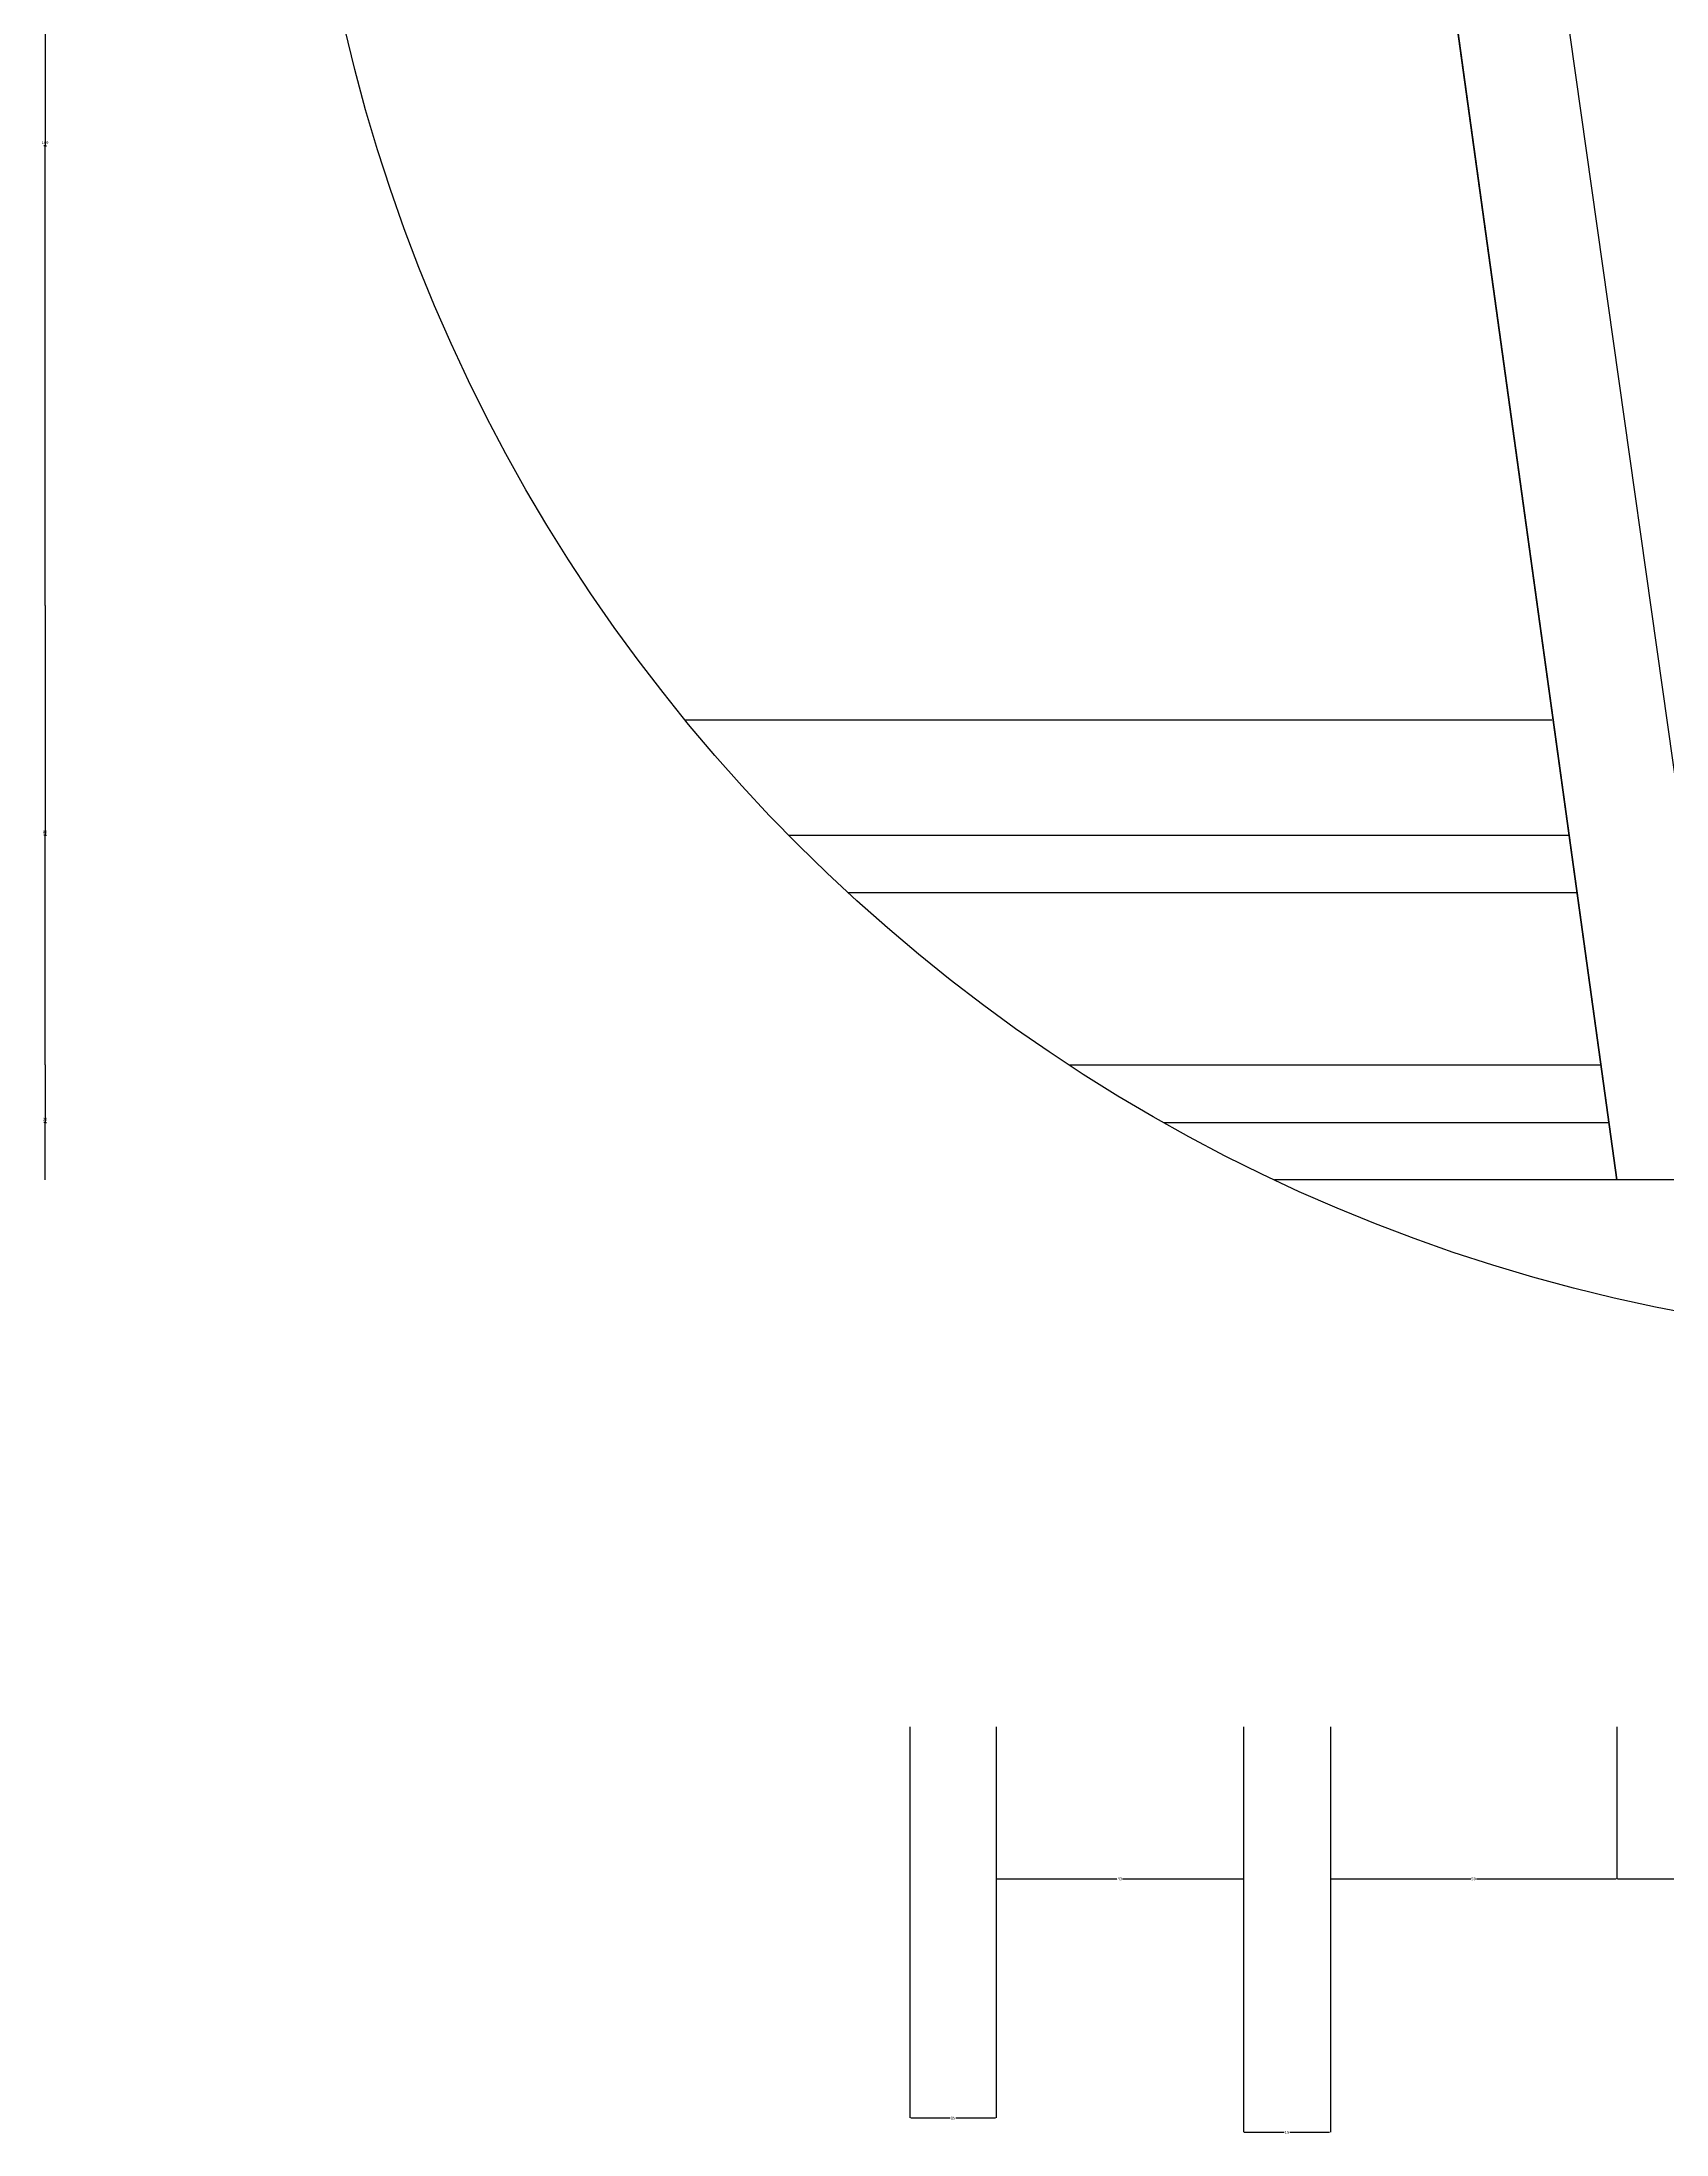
# Model space of a CAD drawing. Header units: metres. Extents: x 186 to 5383, y 145 to 6983.
# Drawn here: x 3777 to 4343, y 5349 to 6077 of the extents above; entities that cross this region are included whole.
import ezdxf

# ---------------------------------------------------------------- set-up
doc = ezdxf.new("R2010")
doc.units = ezdxf.units.M
for name, color, linetype in [('3', 3, 'Continuous'), ('4', 4, 'Continuous'), ('7', 7, 'Continuous'), ('DIM', 3, 'Continuous')]:
    doc.layers.add(name, color=color, linetype=linetype)
doc.dimstyles.get("Standard").update_dxf_attribs({"dimtxt": 2.5, "dimasz": 2.5, "dimexe": 1.25, "dimexo": 0.625, "dimtad": 1, "dimcen": 2.5, "dimazin": 3, "dimtfac": 1, "dimtmove": 0, "dimatfit": 3})

# ---------------------------------------------------------------- blocks, each defined once
blk = doc.blocks.new('*D71')
for p, q in [((4079.33, 5490.78), (4079.33, 5354.63)), ((4109.33, 5490.78), (4109.33, 5354.63)), ((4079.58, 5354.63), (4093.33, 5354.63)), ((4095.33, 5354.63), (4109.08, 5354.63))]:
    blk.add_line(p, q)
at = {"layer": 'Defpoints'}
for p in [(4079.33, 5490.78), (4109.33, 5490.78), (4079.33, 5354.63)]:
    blk.add_point(p, dxfattribs=at)
at = {"layer": 'DIM', "insert": (4094.33, 5354.63), "char_height": 1, "attachment_point": 5}
blk.add_mtext('15', dxfattribs=at)
blk = doc.blocks.new('*D72')
for p, q in [((3778.23, 6201.18), (3778.23, 6041.18)), ((3777.98, 6041.18), (3777.73, 6041.18)), ((3778.23, 5881.18), (3778.23, 6041.18)), ((3778.23, 6041.18), (3778.23, 6041.18)), ((3778.48, 6041.18), (3778.73, 6041.18))]:
    blk.add_line(p, q)
at = {"layer": 'Defpoints'}
for p in [(3778.23, 6201.18), (3778.23, 6041.18), (3778.23, 5881.18)]:
    blk.add_point(p, dxfattribs=at)
at = {"layer": 'DIM', "insert": (3778.23, 6042.305), "char_height": 1, "attachment_point": 5}
blk.add_mtext('160', dxfattribs=at)
blk = doc.blocks.new('*D73')
for p, q in [((3778.23, 5881.18), (3778.23, 5801.18)), ((3777.98, 5801.18), (3777.73, 5801.18)), ((3778.23, 5721.18), (3778.23, 5801.18)), ((3778.23, 5801.18), (3778.23, 5801.18)), ((3778.48, 5801.18), (3778.73, 5801.18))]:
    blk.add_line(p, q)
at = {"layer": 'Defpoints'}
for p in [(3778.23, 5881.18), (3778.23, 5801.18), (3778.23, 5721.18)]:
    blk.add_point(p, dxfattribs=at)
at = {"layer": 'DIM', "insert": (3778.23, 5802.305), "char_height": 1, "attachment_point": 5}
blk.add_mtext('80', dxfattribs=at)
blk = doc.blocks.new('*D74')
for p, q in [((3778.23, 5721.18), (3778.23, 5701.18)), ((3777.98, 5701.18), (3777.73, 5701.18)), ((3778.23, 5681.18), (3778.23, 5701.18)), ((3778.23, 5701.18), (3778.23, 5701.18)), ((3778.48, 5701.18), (3778.73, 5701.18))]:
    blk.add_line(p, q)
at = {"layer": 'Defpoints'}
for p in [(3778.23, 5721.18), (3778.23, 5701.18), (3778.23, 5681.18)]:
    blk.add_point(p, dxfattribs=at)
at = {"layer": 'DIM', "insert": (3778.23, 5702.305), "char_height": 1, "attachment_point": 5}
blk.add_mtext('20', dxfattribs=at)
blk = doc.blocks.new('*D80')
for p, q in [((4325.42, 5490.78), (4325.42, 5437.85)), ((4625.42, 5490.78), (4625.42, 5437.85)), ((4325.67, 5437.85), (4473.92, 5437.85)), ((4476.92, 5437.85), (4625.17, 5437.85))]:
    blk.add_line(p, q)
at = {"layer": 'Defpoints'}
for p in [(4325.42, 5490.78), (4625.42, 5490.78), (4325.42, 5437.85)]:
    blk.add_point(p, dxfattribs=at)
at = {"layer": 'DIM', "insert": (4475.42, 5437.85), "char_height": 1, "attachment_point": 5}
blk.add_mtext('150', dxfattribs=at)
blk = doc.blocks.new('*D81')
for p, q in [((4109.33, 5490.78), (4109.33, 5437.85)), ((4195.42, 5490.78), (4195.42, 5437.85)), ((4109.58, 5437.85), (4151.375, 5437.85)), ((4153.375, 5437.85), (4195.17, 5437.85))]:
    blk.add_line(p, q)
at = {"layer": 'Defpoints'}
for p in [(4109.33, 5490.78), (4195.42, 5490.78), (4109.33, 5437.85)]:
    blk.add_point(p, dxfattribs=at)
at = {"layer": 'DIM', "insert": (4152.375, 5437.85), "char_height": 1, "attachment_point": 5}
blk.add_mtext('43', dxfattribs=at)
blk = doc.blocks.new('*D82')
for p, q in [((4195.42, 5490.78), (4195.42, 5349.62)), ((4225.68, 5490.78), (4225.68, 5349.62)), ((4195.67, 5349.62), (4209.55, 5349.62)), ((4211.55, 5349.62), (4225.43, 5349.62))]:
    blk.add_line(p, q)
at = {"layer": 'Defpoints'}
for p in [(4195.42, 5490.78), (4225.68, 5490.78), (4195.42, 5349.62)]:
    blk.add_point(p, dxfattribs=at)
at = {"layer": 'DIM', "insert": (4210.55, 5349.62), "char_height": 1, "attachment_point": 5}
blk.add_mtext('15', dxfattribs=at)
blk = doc.blocks.new('*D83')
for p, q in [((4225.68, 5490.78), (4225.68, 5437.85)), ((4325.42, 5490.78), (4325.42, 5437.85)), ((4225.93, 5437.85), (4274.55, 5437.85)), ((4276.55, 5437.85), (4325.17, 5437.85))]:
    blk.add_line(p, q)
at = {"layer": 'Defpoints'}
for p in [(4225.68, 5490.78), (4325.42, 5490.78), (4225.68, 5437.85)]:
    blk.add_point(p, dxfattribs=at)
at = {"layer": 'DIM', "insert": (4275.55, 5437.85), "char_height": 1, "attachment_point": 5}
blk.add_mtext('50', dxfattribs=at)

msp = doc.modelspace()

# ---------------------------------------------------------------- linework, layer by layer
at = {"layer": '3'}
for p, q in [((4225.68, 6401.18), (4325.42, 5681.18)), ((4269.33, 6361.18), (4359.77, 5721.18))]:
    msp.add_line(p, q, dxfattribs=at)
for points in [[(4057.7, 5781.18), (4311.29, 5781.18)], [(4134.71, 5721.18), (4319.77, 5721.18)], [(4167.58, 5701.18), (4322.59, 5701.18)]]:
    msp.add_lwpolyline(points, dxfattribs=at)
msp.add_circle((4457.87, 6215.34), 590.45, dxfattribs=at)
at = {"layer": '4'}
msp.add_lwpolyline([(4325.42, 5681.18), (4225.68, 6401.18), (4195.42, 6401.18, 0.34), (4129.33, 6511.18), (4109.33, 6511.18), (4109.33, 6551.18), (4079.33, 6551.18), (4079.33, 6601.18)], format="xyb", dxfattribs=at)
for points in [[(4037.04, 5801.18), (4308.46, 5801.18)], [(4707.47, 5681.18), (4206.27, 5681.18)]]:
    msp.add_lwpolyline(points, dxfattribs=at)
at = {"layer": '7'}
msp.add_line((4302.81, 5841.18), (4001.11, 5841.18), dxfattribs=at)

# ---------------------------------------------------------------- dimensions: what is measured, and where the dimension line sits
at = {"layer": 'DIM'}
for base, p1, p2, text, picture, middle in [((3778.23, 6041.18), (3778.23, 6201.18), (3778.23, 5881.18), '160', '*D72', (3778.23, 6042.305)), ((3778.23, 5801.18), (3778.23, 5881.18), (3778.23, 5721.18), '80', '*D73', (3778.23, 5802.305)), ((3778.23, 5701.18), (3778.23, 5721.18), (3778.23, 5681.18), '20', '*D74', (3778.23, 5702.305)), ((4079.33, 5354.63), (4079.33, 5490.78), (4109.33, 5490.78), '15', '*D71', (4094.33, 5354.63)), ((4109.33, 5437.85), (4109.33, 5490.78), (4195.42, 5490.78), '43', '*D81', (4152.375, 5437.85)), ((4195.42, 5349.62), (4195.42, 5490.78), (4225.68, 5490.78), '15', '*D82', (4210.55, 5349.62)), ((4225.68, 5437.85), (4225.68, 5490.78), (4325.42, 5490.78), '50', '*D83', (4275.55, 5437.85)), ((4325.42, 5437.85), (4325.42, 5490.78), (4625.42, 5490.78), '150', '*D80', (4475.42, 5437.85))]:
    dim = msp.add_linear_dim(base=base, p1=p1, p2=p2, text=text, dimstyle='Standard', dxfattribs=at)
    dim.commit()
    dim.dimension.update_dxf_attribs({"geometry": picture, "text_midpoint": middle})

doc.saveas('drawing.dxf')
